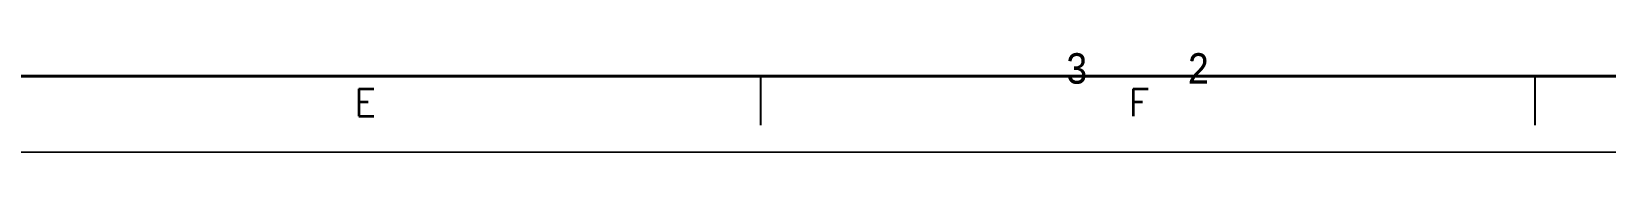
# Model space of a CAD drawing. Header units: millimetres. Extents: x 0 to 841, y 0 to 594.
# Drawn here: x 427 to 634, y 0 to 13.1 of the extents above; entities that cross this region are included whole.
import ezdxf

# ---------------------------------------------------------------- set-up
doc = ezdxf.new("R2010")
doc.units = ezdxf.units.MM
doc.layers.add('_TITLE BLOCK', color=7, linetype='Continuous')
doc.layers.add('타이틀', color=7, linetype='Continuous')
doc.styles.add('CG', font='romans.shx')
doc.styles.add('MONOTXT', font='monotxt.shx', dxfattribs={"height": 2.4})

# ---------------------------------------------------------------- blocks, each defined once
blk = doc.blocks.new('[SH1] A1 FORMAT')
at = {"layer": '_TITLE BLOCK', "lineweight": 40}
blk.add_line((1002.54, 9.99), (1817.11, 9.99), dxfattribs=at)
at = {"layer": '_TITLE BLOCK', "linetype": 'Continuous', "lineweight": 0}
for p, q in [((988.72, 0), (1829.72, 0)), ((1829.72, 0), (989.93, 0))]:
    blk.add_line(p, q, dxfattribs=at)
at = {"layer": '타이틀', "color": 7}
for p, q in [((1511.64, 3.57), (1511.64, 9.99)), ((1613.46, 3.57), (1613.46, 9.99))]:
    blk.add_line(p, q, dxfattribs=at)
at = {"layer": '타이틀', "color": 7, "style": 'CG'}
for s, p in [('E', (1458.16, 4.73, 0)), ('F', (1559.98, 4.73, 0))]:
    blk.add_text(s, height=3.6, dxfattribs=at).set_placement(p)

msp = doc.modelspace()

# ---------------------------------------------------------------- block references
msp.add_blockref('[SH1] A1 FORMAT', (-988.72, 0))

# ---------------------------------------------------------------- texts
at = {"style": 'MONOTXT', "width": 0.85}
for s, p in [('3', (563, 9)), ('2', (579, 9))]:
    msp.add_text(s, height=4, dxfattribs=at).set_placement(p)

doc.saveas('drawing.dxf')
